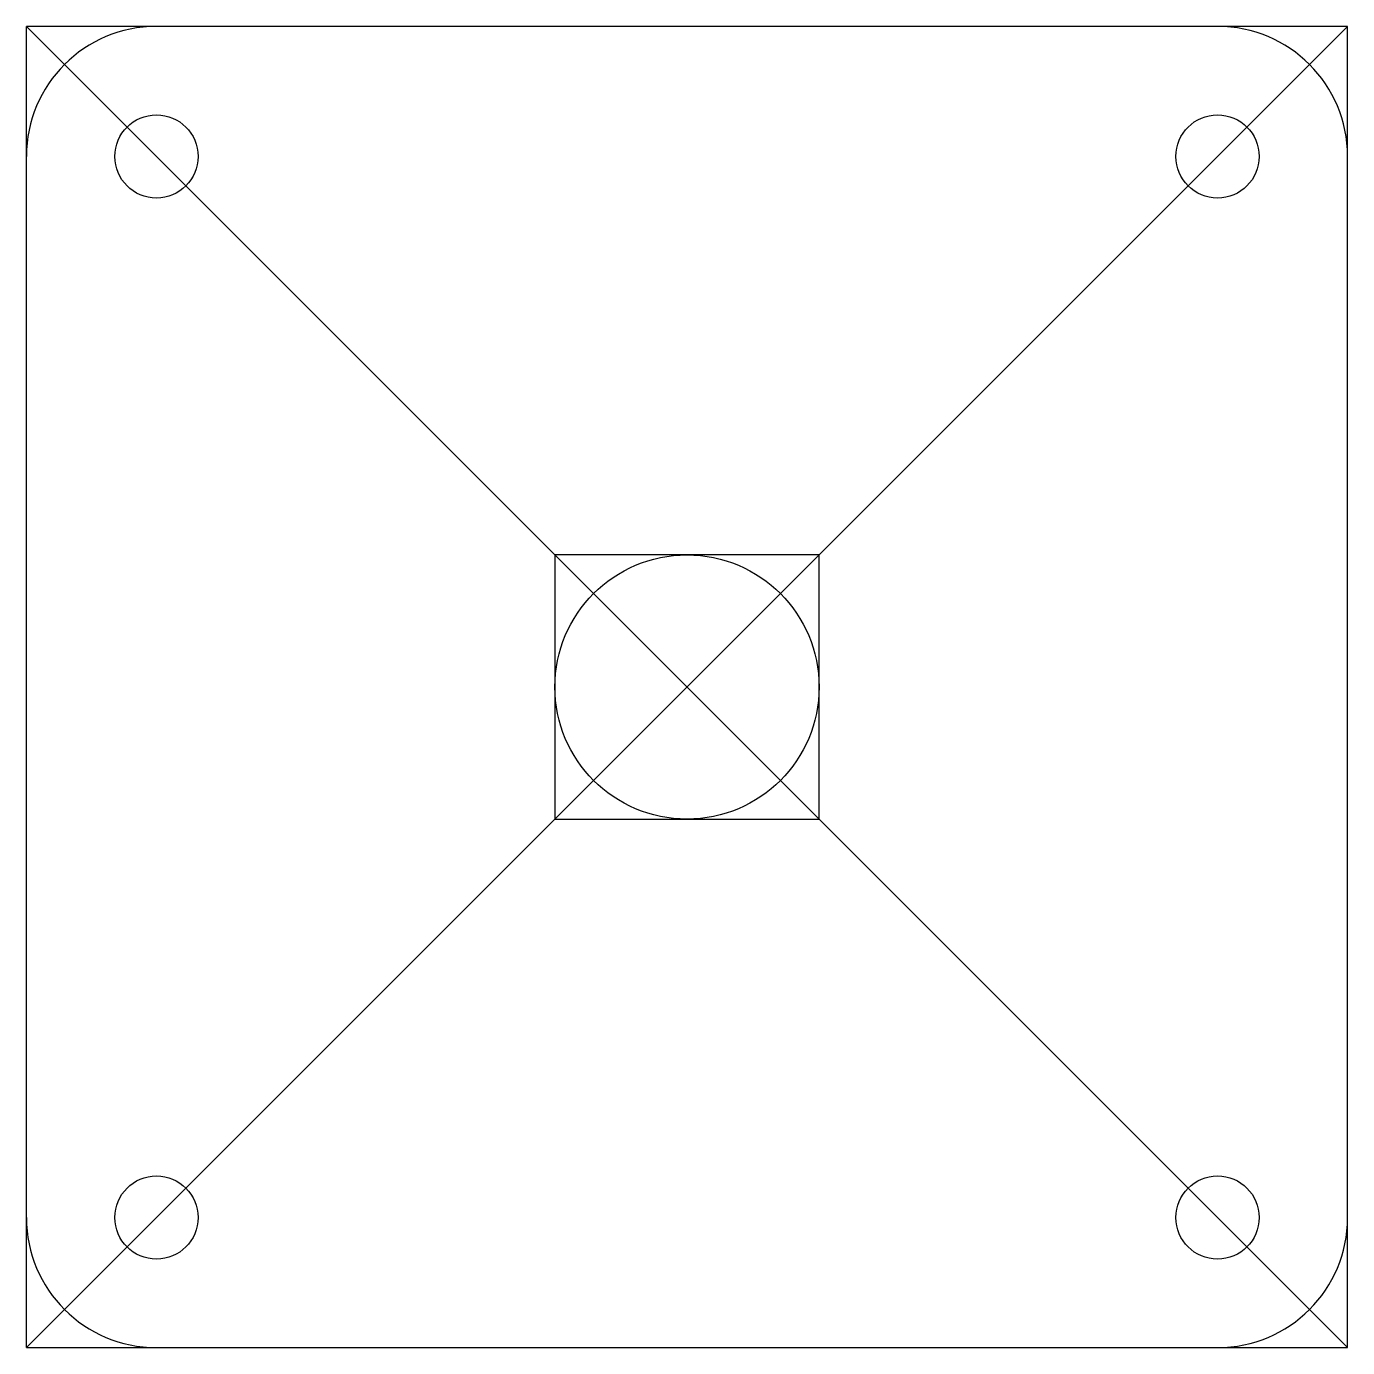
# Model space of a CAD drawing. Header units: millimetres. Extents: x 0 to 25.4, y 0 to 25.4.
import ezdxf

# ---------------------------------------------------------------- set-up
doc = ezdxf.new("R2010")
doc.units = ezdxf.units.MM
doc.layers.get('0').update_dxf_attribs({"linetype": 'CONTINUOUS'})

msp = doc.modelspace()

# ---------------------------------------------------------------- linework, layer by layer
for p, q in [((0, 0), (0, 25.4)), ((0, 0), (25.4, 25.4)), ((15.24, 15.24), (10.16, 15.24)), ((10.16, 15.24), (10.16, 10.16)), ((15.24, 15.24), (10.16, 10.16)), ((10.16, 15.24), (15.24, 10.16)), ((15.24, 10.16), (15.24, 15.24)), ((10.16, 10.16), (15.24, 10.16)), ((0, 0), (25.4, 0))]:
    msp.add_line(p, q)
msp.add_lwpolyline([(25.4, 25.4), (0, 25.4), (25.4, 0)], close=True)
for centre, radius in [((2.5, 22.9), 0.8), ((22.9, 22.9), 0.8), ((12.7, 12.7), 2.54), ((2.5, 2.5), 0.8), ((22.9, 2.5), 0.8)]:
    msp.add_circle(centre, radius)
for centre, start, end in [((2.5, 22.9), 90, 180), ((22.9, 22.9), 0, 90), ((2.5, 2.5), 180, 270), ((22.9, 2.5), 270, 360)]:
    msp.add_arc(centre, 2.5, start, end)

doc.saveas('drawing.dxf')
